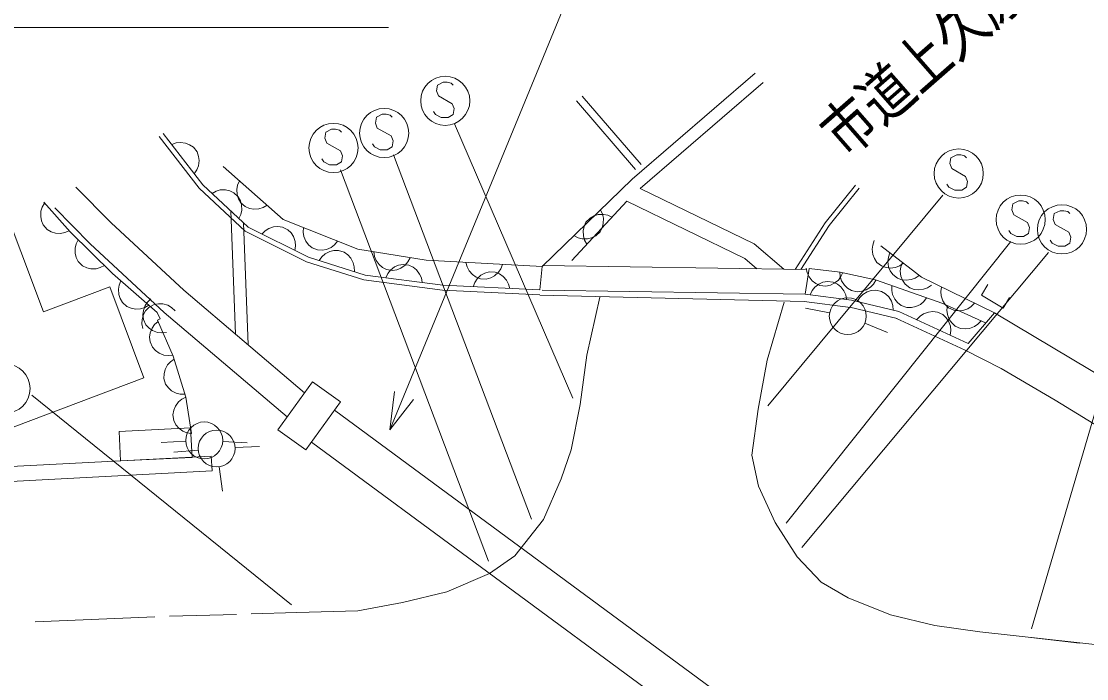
# Model space of a CAD drawing. Units: millimetres, scale not verified. Extents: x 40000 to 680000, y 20000 to 380000.
# Drawn here: x 492996 to 536336, y 290616 to 317355 of the extents above; entities that cross this region are included whole.
import ezdxf
from ezdxf.enums import TextEntityAlignment as Align

# ---------------------------------------------------------------- set-up
doc = ezdxf.new("R2010")
doc.units = ezdxf.units.MM
doc.header["$LTSCALE"] = 1000
for name, color, linetype, lineweight in [('M-BGD', 7, 'Continuous', 13), ('M-BGD-EXST', 7, 'Continuous', 13), ('M-STR-HTXT', 7, 'Continuous', 13), ('M-STR-STRC', 7, 'Continuous', 13)]:
    doc.layers.add(name, color=color, linetype=linetype, lineweight=lineweight)
doc.layers.add('M-BMK-HTXT', color=7, linetype='Continuous')
doc.styles.add('ＭＳ ゴシック', font='')
doc.styles.get('ＭＳ ゴシック').set_extended_font_data('MS Gothic')

msp = doc.modelspace()

# ---------------------------------------------------------------- linework, layer by layer
at = {"layer": 'M-BGD'}
for p, q in [((517846, 310938), (522848, 315241)), ((518172, 310559), (523174, 314862)), ((515810, 314313), (518214, 311529)), ((515583, 314117), (517987, 311333)), ((493896, 305538), (490892, 313519)), ((500234, 310573), (498606, 312669)), ((500382, 310708), (498764, 312792)), ((500382, 310708), (498764, 312792)), ((499292, 312406), (499113, 312343)), ((499466, 312426), (499292, 312406)), ((499676, 312400), (499466, 312426)), ((499840, 312337), (499676, 312400)), ((499997, 312231), (499840, 312337)), ((500144, 312042), (499997, 312231)), ((500207, 311863), (500144, 312042)), ((500202, 311478), (500228, 311689)), ((500228, 311689), (500207, 311863)), ((500033, 311158), (500138, 311315)), ((500138, 311315), (500202, 311478)), ((501208, 311448), (503655, 309288)), ((501869, 310864), (501795, 310690)), ((514184, 307382), (517846, 310938)), ((496647, 309152), (495212, 310612)), ((502107, 308814), (500234, 310573)), ((502222, 308980), (500382, 310708)), ((502222, 308980), (500382, 310708)), ((500922, 310448), (500755, 310357)), ((501091, 310495), (500922, 310448)), ((501303, 310502), (501091, 310495)), ((501474, 310465), (501303, 310502)), ((501646, 310385), (501474, 310465)), ((501821, 310221), (501646, 310385)), ((501795, 310690), (501763, 310518)), ((501763, 310518), (501776, 310306)), ((522810, 308298), (518172, 310559)), ((526926, 310694), (525690, 309165)), ((527081, 310568), (525853, 309048)), ((493945, 309960), (493850, 309796)), ((493907, 310003), (494978, 308794)), ((501776, 310306), (501829, 310139)), ((501911, 310054), (501821, 310221)), ((501829, 310139), (501925, 309975)), ((501959, 309886), (501911, 310054)), ((501925, 309975), (502104, 309816)), ((501965, 309674), (501959, 309886)), ((517632, 310044), (515389, 307631)), ((522424, 307707), (517632, 310044)), ((493797, 309629), (493785, 309417)), ((493850, 309796), (493797, 309629)), ((495792, 308310), (494356, 309770)), ((501706, 304632), (501513, 309646)), ((501849, 309331), (501928, 309503)), ((501928, 309503), (501965, 309674)), ((502104, 309816), (502279, 309742)), ((502279, 309742), (502451, 309711)), ((502451, 309711), (502663, 309724)), ((502663, 309724), (502830, 309777)), ((502830, 309777), (502994, 309872)), ((516297, 309445), (516131, 309354)), ((516465, 309494), (516297, 309445)), ((516677, 309502), (516465, 309494)), ((516636, 309512), (516553, 309683)), ((516675, 309342), (516636, 309512)), ((516849, 309465), (516677, 309502)), ((517021, 309387), (516849, 309465)), ((493785, 309417), (493817, 309245)), ((493817, 309245), (493891, 309071)), ((493891, 309071), (494050, 308891)), ((499605, 306414), (496647, 309152)), ((502223, 304194), (502032, 309158)), ((503436, 309013), (503261, 308999)), ((503623, 308987), (503436, 309013)), ((503655, 309288), (506681, 308087)), ((515967, 309179), (515889, 309006)), ((516131, 309354), (515967, 309179)), ((516627, 308960), (516672, 309130)), ((516672, 309130), (516675, 309342)), ((525690, 309165), (524471, 307262)), ((525853, 309048), (524707, 307258)), ((494050, 308891), (494215, 308796)), ((494215, 308796), (494382, 308744)), ((494382, 308744), (494593, 308731)), ((494593, 308731), (494765, 308763)), ((494765, 308763), (494940, 308837)), ((494978, 308794), (496702, 307102)), ((504604, 307572), (502107, 308814)), ((504679, 307758), (502222, 308980)), ((504679, 307758), (502222, 308980)), ((502913, 308837), (502779, 308703)), ((503060, 308932), (502913, 308837)), ((503261, 308999), (503060, 308932)), ((503838, 308880), (503623, 308987)), ((503973, 308746), (503838, 308880)), ((504067, 308598), (503973, 308746)), ((504135, 308397), (504067, 308598)), ((504471, 308964), (504460, 308775)), ((504460, 308775), (504489, 308602)), ((504489, 308602), (504573, 308407)), ((515477, 308638), (515646, 308550)), ((515889, 309006), (515852, 308835)), ((515852, 308835), (515860, 308623)), ((515860, 308623), (515909, 308455)), ((516197, 308542), (516368, 308625)), ((516368, 308625), (516540, 308792)), ((516540, 308792), (516627, 308960)), ((495222, 308303), (495181, 308133)), ((495305, 308473), (495222, 308303)), ((498809, 305516), (495792, 308310)), ((504122, 308035), (504148, 308223)), ((504148, 308223), (504135, 308397)), ((504573, 308407), (504679, 308268)), ((504679, 308268), (504824, 308146)), ((504824, 308146), (505047, 308058)), ((505409, 308075), (505604, 308159)), ((505604, 308159), (505743, 308266)), ((505743, 308266), (505865, 308411)), ((515646, 308550), (515815, 308506)), ((515815, 308506), (516027, 308502)), ((515909, 308455), (516000, 308288)), ((516027, 308502), (516197, 308542)), ((524021, 307269), (522810, 308298)), ((527630, 308256), (527609, 308082)), ((527693, 308435), (527630, 308256)), ((527962, 308226), (528609, 307723)), ((495181, 308133), (495183, 307921)), ((495183, 307921), (495227, 307751)), ((495227, 307751), (495313, 307583)), ((506978, 307035), (504679, 307758)), ((506978, 307035), (504679, 307758)), ((505047, 308058), (505237, 308047)), ((505224, 307775), (505113, 307622)), ((505355, 307892), (505224, 307775)), ((505237, 308047), (505409, 308075)), ((505543, 307990), (505355, 307892)), ((505713, 308030), (505543, 307990)), ((505903, 308034), (505713, 308030)), ((506132, 307962), (505903, 308034)), ((506285, 307851), (506132, 307962)), ((506401, 307720), (506285, 307851)), ((506500, 307532), (506401, 307720)), ((506681, 308087), (509467, 307633)), ((507334, 307980), (507364, 307793)), ((507364, 307793), (507429, 307630)), ((508726, 307571), (508814, 307739)), ((527609, 308082), (527636, 307872)), ((527636, 307872), (527699, 307708)), ((528271, 307758), (528250, 307585)), ((528334, 307937), (528271, 307758)), ((528609, 307723), (529243, 307230)), ((495313, 307583), (495485, 307414)), ((495485, 307414), (495655, 307331)), ((495655, 307331), (495825, 307290)), ((495825, 307290), (496037, 307292)), ((496037, 307292), (496207, 307336)), ((496207, 307336), (496376, 307423)), ((506935, 306839), (504604, 307572)), ((506540, 307362), (506500, 307532)), ((506544, 307172), (506540, 307362)), ((507429, 307630), (507553, 307458)), ((507553, 307458), (507686, 307345)), ((507686, 307345), (507854, 307257)), ((508179, 307362), (508011, 307232)), ((508339, 307431), (508179, 307362)), ((508278, 307249), (508441, 307314)), ((508526, 307467), (508339, 307431)), ((508441, 307314), (508613, 307437)), ((508764, 307436), (508526, 307467)), ((508613, 307437), (508726, 307571)), ((508934, 307353), (508764, 307436)), ((509071, 307244), (508934, 307353)), ((509467, 307633), (514184, 307382)), ((511077, 307547), (511127, 307364)), ((511127, 307364), (511209, 307210)), ((512407, 307146), (512505, 307291)), ((512505, 307291), (512574, 307468)), ((514094, 306428), (514184, 307382)), ((514202, 307420), (524899, 307255)), ((522920, 307286), (522424, 307707)), ((524883, 306255), (525046, 307300)), ((524929, 307313), (524968, 307128)), ((525046, 307300), (526302, 307155)), ((527699, 307708), (527804, 307551)), ((527804, 307551), (527994, 307403)), ((527994, 307403), (528173, 307340)), ((528173, 307340), (528346, 307319)), ((528250, 307585), (528276, 307374)), ((528276, 307374), (528339, 307211)), ((528346, 307319), (528557, 307346)), ((528557, 307346), (528720, 307409)), ((528720, 307409), (528878, 307514)), ((528773, 307368), (528752, 307194)), ((528836, 307547), (528773, 307368)), ((496702, 307102), (498525, 305515)), ((510147, 306619), (506978, 307035)), ((510147, 306619), (506978, 307035)), ((507902, 307095), (507819, 306925)), ((507854, 307257), (508091, 307219)), ((508011, 307232), (507902, 307095)), ((508091, 307219), (508278, 307249)), ((509200, 307076), (509071, 307244)), ((509270, 306916), (509200, 307076)), ((509306, 306729), (509270, 306916)), ((511209, 307210), (511351, 307052)), ((511351, 307052), (511496, 306954)), ((511537, 306882), (511440, 306737)), ((511496, 306954), (511672, 306885)), ((511694, 307025), (511537, 306882)), ((511672, 306885), (511912, 306872)), ((511848, 307107), (511694, 307025)), ((512031, 307159), (511848, 307107)), ((511912, 306872), (512095, 306922)), ((512271, 307147), (512031, 307159)), ((512095, 306922), (512249, 307004)), ((512249, 307004), (512407, 307146)), ((512448, 307078), (512271, 307147)), ((512593, 306981), (512448, 307078)), ((512736, 306824), (512593, 306981)), ((524968, 307128), (525040, 306968)), ((525040, 306968), (525172, 306802)), ((526233, 306831), (526339, 306970)), ((526292, 307158), (526311, 306969)), ((526302, 307155), (527746, 306833)), ((526311, 306969), (526367, 306803)), ((526339, 306970), (526419, 307142)), ((528339, 307211), (528445, 307053)), ((528445, 307053), (528634, 306906)), ((528634, 306906), (528813, 306843)), ((528752, 307194), (528778, 306984)), ((528778, 306984), (528842, 306821)), ((528987, 306822), (529197, 306848)), ((529197, 306848), (529360, 306912)), ((529243, 307230), (529613, 306943)), ((529360, 306912), (529518, 307017)), ((529613, 306943), (532588, 305498)), ((496591, 306552), (493896, 305538)), ((497979, 302857), (496591, 306552)), ((496975, 306626), (496944, 306454)), ((496944, 306454), (496959, 306242)), ((497048, 306801), (496975, 306626)), ((504517, 302248), (499605, 306414)), ((510129, 306419), (506935, 306839)), ((514085, 306229), (510129, 306419)), ((514094, 306428), (510147, 306619)), ((514094, 306428), (510147, 306619)), ((511440, 306737), (511371, 306560)), ((512818, 306670), (512736, 306824)), ((512870, 306487), (512818, 306670)), ((514187, 306420), (524883, 306255)), ((525270, 306539), (525162, 306401)), ((525172, 306802), (525311, 306696)), ((525438, 306669), (525270, 306539)), ((525311, 306696), (525483, 306615)), ((525598, 306739), (525438, 306669)), ((525483, 306615), (525721, 306588)), ((525785, 306776), (525598, 306739)), ((525721, 306588), (525907, 306627)), ((526023, 306745), (525785, 306776)), ((525907, 306627), (526066, 306699)), ((526194, 306663), (526023, 306745)), ((526066, 306699), (526233, 306831)), ((526331, 306555), (526194, 306663)), ((526461, 306387), (526331, 306555)), ((526367, 306803), (526480, 306624)), ((526480, 306624), (526607, 306503)), ((526607, 306503), (526770, 306406)), ((527193, 306373), (527359, 306428)), ((527359, 306428), (527538, 306542)), ((527538, 306542), (527658, 306669)), ((527761, 306426), (527572, 306409)), ((527658, 306669), (527756, 306831)), ((527746, 306833), (530482, 305872)), ((527994, 306370), (527761, 306426)), ((528407, 306601), (528404, 306412)), ((528404, 306412), (528439, 306240)), ((528813, 306843), (528987, 306822)), ((528842, 306821), (528947, 306663)), ((528947, 306663), (529136, 306516)), ((529136, 306516), (529315, 306453)), ((529315, 306453), (529489, 306432)), ((529489, 306432), (529700, 306458)), ((529700, 306458), (529863, 306521)), ((529863, 306521), (530020, 306627)), ((530426, 306548), (530401, 306360)), ((532053, 306217), (532310, 306646)), ((496959, 306242), (497013, 306076)), ((497013, 306076), (497109, 305912)), ((498270, 306066), (498132, 305936)), ((514096, 306215), (524845, 305958)), ((526764, 306016), (524883, 306255)), ((526764, 306016), (524883, 306255)), ((525162, 306401), (525080, 306230)), ((526531, 306227), (526461, 306387)), ((526568, 306041), (526531, 306227)), ((528699, 305555), (526764, 306016)), ((526770, 306406), (527004, 306353)), ((527102, 306120), (527002, 305959)), ((527004, 306353), (527193, 306373)), ((527224, 306245), (527102, 306120)), ((527405, 306356), (527224, 306245)), ((527572, 306409), (527405, 306356)), ((528155, 306270), (527994, 306370)), ((528281, 306148), (528155, 306270)), ((528392, 305967), (528281, 306148)), ((528439, 306240), (528530, 306049)), ((528530, 306049), (528642, 305914)), ((529705, 305954), (529822, 306104)), ((530401, 306360), (530416, 306186)), ((530416, 306186), (530486, 305986)), ((530486, 305986), (530582, 305839)), ((532053, 306217), (532934, 305691)), ((532934, 305691), (533190, 306120)), ((497109, 305912), (497290, 305755)), ((497290, 305755), (497466, 305682)), ((497466, 305682), (497638, 305651)), ((497638, 305651), (497849, 305666)), ((497849, 305666), (498016, 305720)), ((497960, 305592), (497942, 305418)), ((498033, 305791), (497960, 305592)), ((498054, 305581), (497966, 305431)), ((498016, 305720), (498179, 305816)), ((498132, 305936), (498033, 305791)), ((498183, 305720), (498054, 305581)), ((498394, 305836), (498183, 305720)), ((498581, 305869), (498394, 305836)), ((498756, 305862), (498581, 305869)), ((498959, 305803), (498756, 305862)), ((499110, 305714), (498959, 305803)), ((499249, 305585), (499110, 305714)), ((526726, 305718), (524845, 305958)), ((525879, 305499), (524896, 305683)), ((528630, 305263), (526695, 305724)), ((528445, 305801), (528392, 305967)), ((528461, 305612), (528445, 305801)), ((528642, 305914), (528792, 305798)), ((531514, 304256), (528699, 305555)), ((528792, 305798), (529018, 305718)), ((529018, 305718), (529208, 305715)), ((529208, 305715), (529380, 305750)), ((529380, 305750), (529571, 305842)), ((529571, 305842), (529705, 305954)), ((530073, 305549), (529899, 305530)), ((530261, 305528), (530073, 305549)), ((530482, 305872), (532224, 305095)), ((530582, 305839), (530717, 305706)), ((530668, 305789), (530650, 305600)), ((530650, 305600), (530671, 305426)), ((530717, 305706), (530933, 305602)), ((530933, 305602), (531121, 305577)), ((531121, 305577), (531295, 305592)), ((531295, 305592), (531496, 305662)), ((531496, 305662), (531642, 305757)), ((531642, 305757), (531775, 305893)), ((497906, 305227), (497899, 305052)), ((497966, 305431), (497906, 305227)), ((497942, 305418), (497963, 305229)), ((497963, 305229), (498064, 305011)), ((498557, 305150), (498416, 305023)), ((498525, 305515), (498645, 305255)), ((498645, 305255), (498537, 305196)), ((498537, 305196), (499178, 303731)), ((503815, 301270), (498809, 305516)), ((531388, 303984), (528573, 305283)), ((529555, 305358), (529425, 305220)), ((529700, 305457), (529555, 305358)), ((529899, 305530), (529700, 305457)), ((530479, 305427), (530261, 305528)), ((530618, 305297), (530479, 305427)), ((530716, 305153), (530618, 305297)), ((530671, 305426), (530747, 305228)), ((530789, 304954), (530716, 305153)), ((530747, 305228), (530847, 305085)), ((531514, 304256), (532588, 305498)), ((531910, 305038), (532038, 305178)), ((532588, 305498), (537957, 302290)), ((497899, 305052), (497933, 304865)), ((498064, 305011), (498194, 304873)), ((498194, 304873), (498338, 304775)), ((498237, 304683), (498215, 304509)), ((498315, 304880), (498237, 304683)), ((498416, 305023), (498315, 304880)), ((498338, 304775), (498538, 304702)), ((498538, 304702), (498712, 304683)), ((498712, 304683), (498900, 304704)), ((527310, 305077), (528236, 304698)), ((530787, 304591), (530808, 304780)), ((530808, 304780), (530789, 304954)), ((530847, 305085), (530987, 304957)), ((530987, 304957), (531206, 304859)), ((531206, 304859), (531395, 304840)), ((531395, 304840), (531569, 304862)), ((531569, 304862), (531767, 304937)), ((531767, 304937), (531910, 305038)), ((498215, 304509), (498232, 304320)), ((498232, 304320), (498329, 304100)), ((498329, 304100), (498456, 303960)), ((498456, 303960), (498599, 303858)), ((498599, 303858), (498796, 303781)), ((531388, 303984), (532859, 303235)), ((498796, 303781), (498970, 303759)), ((498942, 303377), (498843, 303189)), ((499059, 303507), (498942, 303377)), ((498970, 303759), (499159, 303776)), ((499213, 303617), (499059, 303507)), ((499178, 303731), (499690, 302070)), ((498801, 303019), (498797, 302830)), ((498843, 303189), (498801, 303019)), ((532859, 303235), (535052, 301941)), ((491608, 300450), (497979, 302857)), ((498797, 302830), (498868, 302600)), ((498868, 302600), (498978, 302446)), ((504837, 302695), (503433, 300738)), ((505975, 301879), (504837, 302695)), ((498978, 302446), (499108, 302329)), ((499108, 302329), (499296, 302230)), ((499296, 302230), (499465, 302188)), ((499465, 302188), (499655, 302184)), ((499262, 301702), (499196, 301540)), ((499387, 301873), (499262, 301702)), ((499521, 301985), (499387, 301873)), ((499690, 302072), (499521, 301985)), ((499690, 302070), (499920, 300592)), ((504571, 299921), (505975, 301879)), ((535052, 301941), (537438, 300488)), ((499196, 301540), (499164, 301352)), ((499164, 301352), (499201, 301115)), ((529168, 284267), (505732, 301540)), ((499884, 300818), (496972, 300671)), ((499201, 301115), (499288, 300947)), ((499288, 300947), (499400, 300812)), ((499400, 300812), (499572, 300687)), ((499945, 299619), (499884, 300818)), ((496972, 300671), (497032, 299473)), ((499572, 300687), (499734, 300621)), ((499734, 300621), (499921, 300590)), ((503433, 300738), (504571, 299921)), ((499690, 300274), (498691, 300228)), ((500195, 299917), (499198, 299832)), ((501188, 300264), (502186, 300204)), ((501691, 300017), (502690, 300066)), ((528219, 282979), (504799, 300239)), ((488038, 299008), (500723, 299668)), ((497032, 299473), (499945, 299619)), ((500723, 299668), (500754, 299069)), ((488069, 298409), (500754, 299069)), ((501045, 299238), (501183, 298248))]:
    msp.add_line(p, q, dxfattribs=at)
for centre in [(526616, 305361), (500439, 300309), (500942, 299981)]:
    msp.add_circle(centre, 750, dxfattribs=at)
at = {"layer": 'M-BGD-EXST'}
for p, q in [((509922, 314764), (509882, 314524)), ((510162, 314884), (509922, 314764)), ((510322, 314884), (510162, 314884)), ((510482, 314844), (510322, 314884)), ((510562, 314764), (510482, 314844)), ((509882, 314524), (509962, 314324)), ((509962, 314324), (510522, 314004)), ((510522, 314004), (510602, 313804)), ((510602, 313804), (510562, 313564)), ((507439, 313452), (507399, 313212)), ((507679, 313572), (507439, 313452)), ((507839, 313572), (507679, 313572)), ((507999, 313532), (507839, 313572)), ((508079, 313452), (507999, 313532)), ((509842, 313564), (509762, 313684)), ((510082, 313444), (509842, 313564)), ((510362, 313444), (510082, 313444)), ((510562, 313564), (510362, 313444)), ((505618, 312963), (505378, 312843)), ((505778, 312963), (505618, 312963)), ((505938, 312923), (505778, 312963)), ((506018, 312843), (505938, 312923)), ((507399, 313212), (507479, 313012)), ((507479, 313012), (508039, 312692)), ((515435, 302023), (510616, 313187)), ((505378, 312843), (505338, 312603)), ((505338, 312603), (505418, 312403)), ((508039, 312692), (508119, 312492)), ((508119, 312492), (508079, 312252)), ((505418, 312403), (505978, 312083)), ((505978, 312083), (506058, 311883)), ((507359, 312252), (507279, 312372)), ((507599, 312132), (507359, 312252)), ((507879, 312132), (507599, 312132)), ((508079, 312252), (507879, 312132)), ((505298, 311643), (505218, 311763)), ((505538, 311523), (505298, 311643)), ((506018, 311643), (505818, 311523)), ((506058, 311883), (506018, 311643)), ((513753, 297107), (508134, 311922)), ((530810, 311806), (530770, 311566)), ((531050, 311926), (530810, 311806)), ((531210, 311926), (531050, 311926)), ((531370, 311886), (531210, 311926)), ((531450, 311806), (531370, 311886)), ((505818, 311523), (505538, 311523)), ((512002, 295401), (505979, 311313)), ((530770, 311566), (530850, 311366)), ((530850, 311366), (531410, 311046)), ((531410, 311046), (531490, 310846)), ((531490, 310846), (531450, 310606)), ((530730, 310606), (530650, 310726)), ((530970, 310486), (530730, 310606)), ((531250, 310486), (530970, 310486)), ((531450, 310606), (531250, 310486)), ((523369, 301716), (530488, 310277)), ((533330, 309928), (533290, 309688)), ((533570, 310048), (533330, 309928)), ((533730, 310048), (533570, 310048)), ((533890, 310008), (533730, 310048)), ((533970, 309928), (533890, 310008)), ((533290, 309688), (533370, 309488)), ((533370, 309488), (533930, 309168)), ((535010, 309533), (534970, 309293)), ((535250, 309653), (535010, 309533)), ((535410, 309653), (535250, 309653)), ((535570, 309613), (535410, 309653)), ((535650, 309533), (535570, 309613)), ((533930, 309168), (534010, 308968)), ((534970, 309293), (535050, 309093)), ((535050, 309093), (535610, 308773)), ((533250, 308728), (533170, 308848)), ((533490, 308608), (533250, 308728)), ((533770, 308608), (533490, 308608)), ((533970, 308728), (533770, 308608)), ((534010, 308968), (533970, 308728)), ((535610, 308773), (535690, 308573)), ((524105, 296946), (533255, 308399)), ((534930, 308333), (534850, 308453)), ((535170, 308213), (534930, 308333)), ((535450, 308213), (535170, 308213)), ((535650, 308333), (535450, 308213)), ((535690, 308573), (535650, 308333)), ((524744, 295955), (534786, 307954)), ((534089, 292650), (537850, 305484)), ((503991, 293626), (493428, 302155))]:
    msp.add_line(p, q, dxfattribs=at)
for centre in [(510242, 314124), (507759, 312812), (505698, 312203), (531130, 311166), (533650, 309288), (535330, 308893), (492350, 302414)]:
    msp.add_circle(centre, 1000, dxfattribs=at)
at = {"layer": 'M-STR-HTXT'}
for p, q in [((507989, 300745), (518981, 327477)), ((469911, 317106), (507927, 317106)), ((507989, 300745), (508171, 302292)), ((508947, 301972), (507989, 300745))]:
    msp.add_line(p, q, dxfattribs=at)
at = {"layer": 'M-STR-STRC'}
for p, q in [((516528, 306140), (515998, 303769)), ((523331, 303575), (524023, 305929)), ((515998, 303769), (515732, 301771)), ((522977, 301582), (523331, 303575)), ((515732, 301771), (515360, 299930)), ((522718, 299704), (522977, 301582)), ((515360, 299930), (514952, 298749)), ((522991, 298445), (522718, 299704)), ((514952, 298749), (514233, 297094)), ((523668, 296969), (522991, 298445)), ((514233, 297094), (513069, 295618)), ((524564, 295573), (523668, 296969)), ((513069, 295618), (512038, 294890)), ((525529, 294542), (524564, 295573)), ((512038, 294890), (510304, 294144)), ((526635, 293902), (525529, 294542)), ((510304, 294144), (508505, 293711)), ((528350, 293212), (526635, 293902)), ((508505, 293711), (506684, 293376)), ((498429, 293128), (493565, 292931)), ((501756, 293231), (499030, 293156)), ((504208, 293302), (502342, 293253)), ((506684, 293376), (504208, 293302)), ((530164, 292781), (528350, 293212)), ((531990, 292520), (530164, 292781)), ((538575, 291793), (531990, 292520)), ((536037, 292067), (533836, 292312))]:
    msp.add_line(p, q, dxfattribs=at)

# ---------------------------------------------------------------- texts
at = {"layer": 'M-BMK-HTXT', "style": 'ＭＳ ゴシック', "width": 0.8}
msp.add_text('市道上久原2号', height=1833, rotation=41.2, dxfattribs=at).set_placement((526881, 311337), align=Align.BOTTOM_LEFT)

doc.saveas('drawing.dxf')
